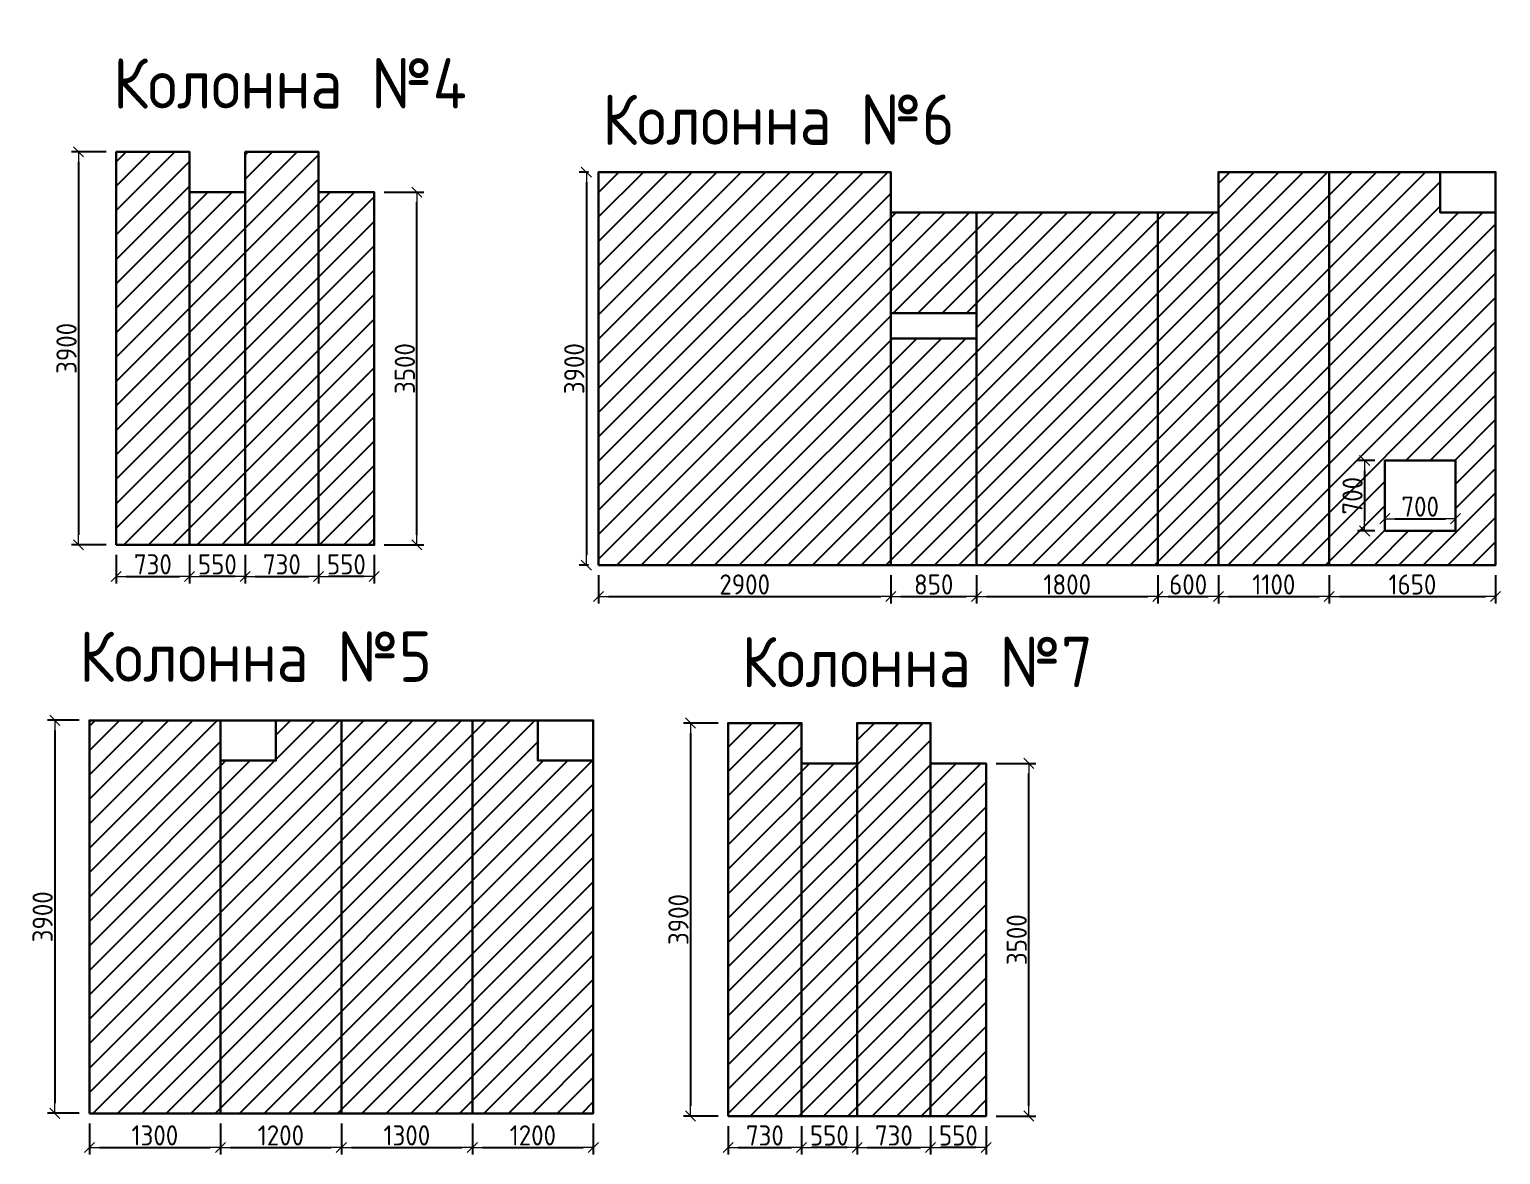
# Model space of a CAD drawing. Header units: millimetres. Extents: x 209 to 1046824, y -248937 to 510758.
# Drawn here: x 223500 to 238097, y 441699 to 452865 of the extents above; entities that cross this region are included whole.
import ezdxf

# ---------------------------------------------------------------- set-up
doc = ezdxf.new("R2010")
doc.units = ezdxf.units.MM
doc.layers.add('$AUDIT_BAD_LAYER1', color=7, linetype='Continuous')
for name, color, linetype, lineweight in [('Основные линии', 7, 'Continuous', 30), ('осново', 7, 'Continuous', 30), ('Размеры', 7, 'Continuous', 15)]:
    doc.layers.add(name, color=color, linetype=linetype, lineweight=lineweight)
doc.styles.add('СПДС', font='isocpeur.ttf', dxfattribs={"width": 0.9})
doc.dimstyles.new('Размера А3', dxfattribs={"dimtxt": 200, "dimasz": 100, "dimexe": 70, "dimexo": 100, "dimgap": 20, "dimtad": 1, "dimdec": 0, "dimrnd": 10, "dimzin": 0, "dimdsep": 46, "dimtxsty": 'СПДС', "dimblk": 'ARROWHEAD_6', "dimcen": 1, "dimclrd": 256, "dimclre": 256, "dimclrt": 256, "dimazin": 0, "dimtfac": 1, "dimtdec": 0, "dimtmove": 2, "dimatfit": 3, "dimfxl": 1, "dimtolj": 1, "dimtzin": 0, "dimarcsym": 0})

# ---------------------------------------------------------------- blocks, each defined once
blk = doc.blocks.new('ARROWHEAD_6')
at = {"color": 0, "linetype": 'Continuous'}
for p, q in [((0, 0), (-1, 0)), ((-0.5, -0.5), (0.5, 0.5))]:
    blk.add_line(p, q, dxfattribs=at)
blk = doc.blocks.new('*D1494')
at = {"layer": 'Defpoints', "color": 0, "lineweight": 30, "transparency": 16777216}
for p in [(224095, 446009), (223751, 442109), (224095, 442109)]:
    blk.add_point(p, dxfattribs=at)
at = {"layer": 'Размеры', "lineweight": -2, "transparency": 16777216}
for p, q in [((223995, 446009), (223681, 446009)), ((223751, 445909), (223751, 442209)), ((223995, 442109), (223681, 442109))]:
    blk.add_line(p, q, dxfattribs=at)
at = {"layer": 'Размеры', "lineweight": -2, "transparency": 16777216, "xscale": 100, "yscale": 100, "zscale": 100}
for p, rotation in [((223751, 446009), 90), ((223751, 442109), 270)]:
    blk.add_blockref('ARROWHEAD_6', p, dxfattribs=dict(at, rotation=rotation))
at = {"layer": 'Размеры', "transparency": 16777216, "insert": (223631, 444059), "char_height": 200, "attachment_point": 5, "rotation": 90, "style": 'СПДС'}
blk.add_mtext('\\A1;3900', dxfattribs=at)
blk = doc.blocks.new('*D1495')
at = {"layer": 'Defpoints', "color": 0, "lineweight": 30, "transparency": 16777216}
for p in [(224095, 442109), (225395, 442109), (225395, 441770)]:
    blk.add_point(p, dxfattribs=at)
at = {"layer": 'Размеры', "lineweight": -2, "transparency": 16777216}
for p, q in [((224095, 442009), (224095, 441700)), ((225395, 442009), (225395, 441700)), ((224195, 441770), (225295, 441770))]:
    blk.add_line(p, q, dxfattribs=at)
at = {"layer": 'Размеры', "lineweight": -2, "transparency": 16777216, "xscale": 100, "yscale": 100, "zscale": 100, "rotation": 180}
blk.add_blockref('ARROWHEAD_6', (224095, 441770), dxfattribs=at)
at = {"layer": 'Размеры', "lineweight": -2, "transparency": 16777216, "xscale": 100, "yscale": 100, "zscale": 100}
blk.add_blockref('ARROWHEAD_6', (225395, 441770), dxfattribs=at)
at = {"layer": 'Размеры', "transparency": 16777216, "insert": (224745, 441890), "char_height": 200, "attachment_point": 5, "style": 'СПДС'}
blk.add_mtext('\\A1;1300', dxfattribs=at)
blk = doc.blocks.new('*D1496')
at = {"layer": 'Defpoints', "color": 0, "lineweight": 30, "transparency": 16777216}
for p in [(225395, 442109), (226595, 442109), (226595, 441770)]:
    blk.add_point(p, dxfattribs=at)
at = {"layer": 'Размеры', "lineweight": -2, "transparency": 16777216}
for p, q in [((225395, 442009), (225395, 441700)), ((226595, 442009), (226595, 441700)), ((225495, 441770), (226495, 441770))]:
    blk.add_line(p, q, dxfattribs=at)
at = {"layer": 'Размеры', "lineweight": -2, "transparency": 16777216, "xscale": 100, "yscale": 100, "zscale": 100, "rotation": 180}
blk.add_blockref('ARROWHEAD_6', (225395, 441770), dxfattribs=at)
at = {"layer": 'Размеры', "lineweight": -2, "transparency": 16777216, "xscale": 100, "yscale": 100, "zscale": 100}
blk.add_blockref('ARROWHEAD_6', (226595, 441770), dxfattribs=at)
at = {"layer": 'Размеры', "transparency": 16777216, "insert": (225995, 441890), "char_height": 200, "attachment_point": 5, "style": 'СПДС'}
blk.add_mtext('\\A1;1200', dxfattribs=at)
blk = doc.blocks.new('*D1497')
at = {"layer": 'Defpoints', "color": 0, "lineweight": 30, "transparency": 16777216}
for p in [(226595, 442109), (227895, 442109), (227895, 441770)]:
    blk.add_point(p, dxfattribs=at)
at = {"layer": 'Размеры', "lineweight": -2, "transparency": 16777216}
for p, q in [((226595, 442009), (226595, 441700)), ((227895, 442009), (227895, 441700)), ((226695, 441770), (227795, 441770))]:
    blk.add_line(p, q, dxfattribs=at)
at = {"layer": 'Размеры', "lineweight": -2, "transparency": 16777216, "xscale": 100, "yscale": 100, "zscale": 100, "rotation": 180}
blk.add_blockref('ARROWHEAD_6', (226595, 441770), dxfattribs=at)
at = {"layer": 'Размеры', "lineweight": -2, "transparency": 16777216, "xscale": 100, "yscale": 100, "zscale": 100}
blk.add_blockref('ARROWHEAD_6', (227895, 441770), dxfattribs=at)
at = {"layer": 'Размеры', "transparency": 16777216, "insert": (227245, 441890), "char_height": 200, "attachment_point": 5, "style": 'СПДС'}
blk.add_mtext('\\A1;1300', dxfattribs=at)
blk = doc.blocks.new('*D1498')
at = {"layer": 'Defpoints', "color": 0, "lineweight": 30, "transparency": 16777216}
for p in [(227895, 442109), (229095, 442109), (229095, 441770)]:
    blk.add_point(p, dxfattribs=at)
at = {"layer": 'Размеры', "lineweight": -2, "transparency": 16777216}
for p, q in [((227895, 442009), (227895, 441700)), ((229095, 442009), (229095, 441700)), ((227995, 441770), (228995, 441770))]:
    blk.add_line(p, q, dxfattribs=at)
at = {"layer": 'Размеры', "lineweight": -2, "transparency": 16777216, "xscale": 100, "yscale": 100, "zscale": 100, "rotation": 180}
blk.add_blockref('ARROWHEAD_6', (227895, 441770), dxfattribs=at)
at = {"layer": 'Размеры', "lineweight": -2, "transparency": 16777216, "xscale": 100, "yscale": 100, "zscale": 100}
blk.add_blockref('ARROWHEAD_6', (229095, 441770), dxfattribs=at)
at = {"layer": 'Размеры', "transparency": 16777216, "insert": (228495, 441890), "char_height": 200, "attachment_point": 5, "style": 'СПДС'}
blk.add_mtext('\\A1;1200', dxfattribs=at)
blk = doc.blocks.new('*D1499')
at = {"layer": 'Defpoints', "color": 0, "lineweight": 30, "transparency": 16777216}
for p in [(230433, 445982), (230060, 442082), (230433, 442082)]:
    blk.add_point(p, dxfattribs=at)
at = {"layer": 'Размеры', "lineweight": -2, "transparency": 16777216}
for p, q in [((230333, 445982), (229990, 445982)), ((230060, 445882), (230060, 442182)), ((230333, 442082), (229990, 442082))]:
    blk.add_line(p, q, dxfattribs=at)
at = {"layer": 'Размеры', "lineweight": -2, "transparency": 16777216, "xscale": 100, "yscale": 100, "zscale": 100}
for p, rotation in [((230060, 445982), 90), ((230060, 442082), 270)]:
    blk.add_blockref('ARROWHEAD_6', p, dxfattribs=dict(at, rotation=rotation))
at = {"layer": 'Размеры', "transparency": 16777216, "insert": (229940, 444032), "char_height": 200, "attachment_point": 5, "rotation": 90, "style": 'СПДС'}
blk.add_mtext('\\A1;3900', dxfattribs=at)
blk = doc.blocks.new('*D1500')
at = {"layer": 'Defpoints', "color": 0, "lineweight": 30, "transparency": 16777216}
for p in [(230433, 442082), (231161, 442082), (231161, 441769)]:
    blk.add_point(p, dxfattribs=at)
at = {"layer": 'Размеры', "lineweight": -2, "transparency": 16777216}
for p, q in [((230433, 441982), (230433, 441699)), ((231161, 441982), (231161, 441699)), ((230533, 441769), (231061, 441769))]:
    blk.add_line(p, q, dxfattribs=at)
at = {"layer": 'Размеры', "lineweight": -2, "transparency": 16777216, "xscale": 100, "yscale": 100, "zscale": 100, "rotation": 180}
blk.add_blockref('ARROWHEAD_6', (230433, 441769), dxfattribs=at)
at = {"layer": 'Размеры', "lineweight": -2, "transparency": 16777216, "xscale": 100, "yscale": 100, "zscale": 100}
blk.add_blockref('ARROWHEAD_6', (231161, 441769), dxfattribs=at)
at = {"layer": 'Размеры', "transparency": 16777216, "insert": (230797, 441889), "char_height": 200, "attachment_point": 5, "style": 'СПДС'}
blk.add_mtext('\\A1;730', dxfattribs=at)
blk = doc.blocks.new('*D1501')
at = {"layer": 'Defpoints', "color": 0, "lineweight": 30, "transparency": 16777216}
for p in [(231161, 442082), (231713, 442082), (231161, 441769)]:
    blk.add_point(p, dxfattribs=at)
at = {"layer": 'Размеры', "lineweight": -2, "transparency": 16777216}
for p, q in [((231161, 441982), (231161, 441699)), ((231713, 441982), (231713, 441699)), ((231613, 441769), (231261, 441769))]:
    blk.add_line(p, q, dxfattribs=at)
at = {"layer": 'Размеры', "lineweight": -2, "transparency": 16777216, "xscale": 100, "yscale": 100, "zscale": 100, "rotation": 180}
blk.add_blockref('ARROWHEAD_6', (231161, 441769), dxfattribs=at)
at = {"layer": 'Размеры', "lineweight": -2, "transparency": 16777216, "xscale": 100, "yscale": 100, "zscale": 100}
blk.add_blockref('ARROWHEAD_6', (231713, 441769), dxfattribs=at)
at = {"layer": 'Размеры', "transparency": 16777216, "insert": (231437, 441889), "char_height": 200, "attachment_point": 5, "style": 'СПДС'}
blk.add_mtext('\\A1;550', dxfattribs=at)
blk = doc.blocks.new('*D1502')
at = {"layer": 'Defpoints', "color": 0, "lineweight": 30, "transparency": 16777216}
for p in [(231713, 442082), (232441, 442082), (232441, 441769)]:
    blk.add_point(p, dxfattribs=at)
at = {"layer": 'Размеры', "lineweight": -2, "transparency": 16777216}
for p, q in [((231713, 441982), (231713, 441699)), ((232441, 441982), (232441, 441699)), ((231813, 441769), (232341, 441769))]:
    blk.add_line(p, q, dxfattribs=at)
at = {"layer": 'Размеры', "lineweight": -2, "transparency": 16777216, "xscale": 100, "yscale": 100, "zscale": 100, "rotation": 180}
blk.add_blockref('ARROWHEAD_6', (231713, 441769), dxfattribs=at)
at = {"layer": 'Размеры', "lineweight": -2, "transparency": 16777216, "xscale": 100, "yscale": 100, "zscale": 100}
blk.add_blockref('ARROWHEAD_6', (232441, 441769), dxfattribs=at)
at = {"layer": 'Размеры', "transparency": 16777216, "insert": (232077, 441889), "char_height": 200, "attachment_point": 5, "style": 'СПДС'}
blk.add_mtext('\\A1;730', dxfattribs=at)
blk = doc.blocks.new('*D1503')
at = {"layer": 'Defpoints', "color": 0, "lineweight": 30, "transparency": 16777216}
for p in [(232441, 442082), (232993, 442082), (232441, 441769)]:
    blk.add_point(p, dxfattribs=at)
at = {"layer": 'Размеры', "lineweight": -2, "transparency": 16777216}
for p, q in [((232441, 441982), (232441, 441699)), ((232993, 441982), (232993, 441699)), ((232893, 441769), (232541, 441769))]:
    blk.add_line(p, q, dxfattribs=at)
at = {"layer": 'Размеры', "lineweight": -2, "transparency": 16777216, "xscale": 100, "yscale": 100, "zscale": 100, "rotation": 180}
blk.add_blockref('ARROWHEAD_6', (232441, 441769), dxfattribs=at)
at = {"layer": 'Размеры', "lineweight": -2, "transparency": 16777216, "xscale": 100, "yscale": 100, "zscale": 100}
blk.add_blockref('ARROWHEAD_6', (232993, 441769), dxfattribs=at)
at = {"layer": 'Размеры', "transparency": 16777216, "insert": (232717, 441889), "char_height": 200, "attachment_point": 5, "style": 'СПДС'}
blk.add_mtext('\\A1;550', dxfattribs=at)
blk = doc.blocks.new('*D1504')
at = {"layer": 'Defpoints', "color": 0, "lineweight": 30, "transparency": 16777216}
for p in [(232993, 445582), (233416, 445582), (232993, 442082)]:
    blk.add_point(p, dxfattribs=at)
at = {"layer": 'Размеры', "lineweight": -2, "transparency": 16777216}
for p, q in [((233093, 445582), (233486, 445582)), ((233416, 442182), (233416, 445482)), ((233093, 442082), (233486, 442082))]:
    blk.add_line(p, q, dxfattribs=at)
at = {"layer": 'Размеры', "lineweight": -2, "transparency": 16777216, "xscale": 100, "yscale": 100, "zscale": 100}
for p, rotation in [((233416, 445582), 90), ((233416, 442082), 270)]:
    blk.add_blockref('ARROWHEAD_6', p, dxfattribs=dict(at, rotation=rotation))
at = {"layer": 'Размеры', "transparency": 16777216, "insert": (233296, 443832), "char_height": 200, "attachment_point": 5, "rotation": 90, "style": 'СПДС'}
blk.add_mtext('\\A1;3500', dxfattribs=at)
blk = doc.blocks.new('*D1507')
at = {"layer": 'Defpoints', "color": 0, "lineweight": 30, "transparency": 16777216}
for p in [(224361, 451650), (223988, 447750), (224361, 447750)]:
    blk.add_point(p, dxfattribs=at)
at = {"layer": 'Размеры', "lineweight": -2, "transparency": 16777216}
for p, q in [((224261, 451650), (223918, 451650)), ((223988, 451550), (223988, 447850)), ((224261, 447750), (223918, 447750))]:
    blk.add_line(p, q, dxfattribs=at)
at = {"layer": 'Размеры', "lineweight": -2, "transparency": 16777216, "xscale": 100, "yscale": 100, "zscale": 100}
for p, rotation in [((223988, 451650), 90), ((223988, 447750), 270)]:
    blk.add_blockref('ARROWHEAD_6', p, dxfattribs=dict(at, rotation=rotation))
at = {"layer": 'Размеры', "transparency": 16777216, "insert": (223868, 449700), "char_height": 200, "attachment_point": 5, "rotation": 90, "style": 'СПДС'}
blk.add_mtext('\\A1;3900', dxfattribs=at)
blk = doc.blocks.new('*D1508')
at = {"layer": 'Defpoints', "color": 0, "lineweight": 30, "transparency": 16777216}
for p in [(224361, 447750), (225089, 447750), (225089, 447437)]:
    blk.add_point(p, dxfattribs=at)
at = {"layer": 'Размеры', "lineweight": -2, "transparency": 16777216}
for p, q in [((224361, 447650), (224361, 447367)), ((225089, 447650), (225089, 447367)), ((224461, 447437), (224989, 447437))]:
    blk.add_line(p, q, dxfattribs=at)
at = {"layer": 'Размеры', "lineweight": -2, "transparency": 16777216, "xscale": 100, "yscale": 100, "zscale": 100, "rotation": 180}
blk.add_blockref('ARROWHEAD_6', (224361, 447437), dxfattribs=at)
at = {"layer": 'Размеры', "lineweight": -2, "transparency": 16777216, "xscale": 100, "yscale": 100, "zscale": 100}
blk.add_blockref('ARROWHEAD_6', (225089, 447437), dxfattribs=at)
at = {"layer": 'Размеры', "transparency": 16777216, "insert": (224725, 447557), "char_height": 200, "attachment_point": 5, "style": 'СПДС'}
blk.add_mtext('\\A1;730', dxfattribs=at)
blk = doc.blocks.new('*D1509')
at = {"layer": 'Defpoints', "color": 0, "lineweight": 30, "transparency": 16777216}
for p in [(225089, 447750), (225641, 447750), (225089, 447437)]:
    blk.add_point(p, dxfattribs=at)
at = {"layer": 'Размеры', "lineweight": -2, "transparency": 16777216}
for p, q in [((225089, 447650), (225089, 447367)), ((225641, 447650), (225641, 447367)), ((225541, 447437), (225189, 447437))]:
    blk.add_line(p, q, dxfattribs=at)
at = {"layer": 'Размеры', "lineweight": -2, "transparency": 16777216, "xscale": 100, "yscale": 100, "zscale": 100, "rotation": 180}
blk.add_blockref('ARROWHEAD_6', (225089, 447437), dxfattribs=at)
at = {"layer": 'Размеры', "lineweight": -2, "transparency": 16777216, "xscale": 100, "yscale": 100, "zscale": 100}
blk.add_blockref('ARROWHEAD_6', (225641, 447437), dxfattribs=at)
at = {"layer": 'Размеры', "transparency": 16777216, "insert": (225365, 447557), "char_height": 200, "attachment_point": 5, "style": 'СПДС'}
blk.add_mtext('\\A1;550', dxfattribs=at)
blk = doc.blocks.new('*D1505')
at = {"layer": 'Defpoints', "color": 0, "lineweight": 30, "transparency": 16777216}
for p in [(225641, 447750), (226369, 447750), (226369, 447437)]:
    blk.add_point(p, dxfattribs=at)
at = {"layer": 'Размеры', "lineweight": -2, "transparency": 16777216}
for p, q in [((225641, 447650), (225641, 447367)), ((226369, 447650), (226369, 447367)), ((225741, 447437), (226269, 447437))]:
    blk.add_line(p, q, dxfattribs=at)
at = {"layer": 'Размеры', "lineweight": -2, "transparency": 16777216, "xscale": 100, "yscale": 100, "zscale": 100, "rotation": 180}
blk.add_blockref('ARROWHEAD_6', (225641, 447437), dxfattribs=at)
at = {"layer": 'Размеры', "lineweight": -2, "transparency": 16777216, "xscale": 100, "yscale": 100, "zscale": 100}
blk.add_blockref('ARROWHEAD_6', (226369, 447437), dxfattribs=at)
at = {"layer": 'Размеры', "transparency": 16777216, "insert": (226005, 447557), "char_height": 200, "attachment_point": 5, "style": 'СПДС'}
blk.add_mtext('\\A1;730', dxfattribs=at)
blk = doc.blocks.new('*D1506')
at = {"layer": 'Defpoints', "color": 0, "lineweight": 30, "transparency": 16777216}
for p in [(226369, 447750), (226921, 447750), (226369, 447437)]:
    blk.add_point(p, dxfattribs=at)
at = {"layer": 'Размеры', "lineweight": -2, "transparency": 16777216}
for p, q in [((226369, 447650), (226369, 447367)), ((226921, 447650), (226921, 447367)), ((226821, 447437), (226469, 447437))]:
    blk.add_line(p, q, dxfattribs=at)
at = {"layer": 'Размеры', "lineweight": -2, "transparency": 16777216, "xscale": 100, "yscale": 100, "zscale": 100, "rotation": 180}
blk.add_blockref('ARROWHEAD_6', (226369, 447437), dxfattribs=at)
at = {"layer": 'Размеры', "lineweight": -2, "transparency": 16777216, "xscale": 100, "yscale": 100, "zscale": 100}
blk.add_blockref('ARROWHEAD_6', (226921, 447437), dxfattribs=at)
at = {"layer": 'Размеры', "transparency": 16777216, "insert": (226645, 447557), "char_height": 200, "attachment_point": 5, "style": 'СПДС'}
blk.add_mtext('\\A1;550', dxfattribs=at)
blk = doc.blocks.new('*D1510')
at = {"layer": 'Defpoints', "color": 0, "lineweight": 30, "transparency": 16777216}
for p in [(226921, 451250), (227345, 451250), (226921, 447750)]:
    blk.add_point(p, dxfattribs=at)
at = {"layer": 'Размеры', "lineweight": -2, "transparency": 16777216}
for p, q in [((227021, 451250), (227415, 451250)), ((227345, 447850), (227345, 451150)), ((227021, 447750), (227415, 447750))]:
    blk.add_line(p, q, dxfattribs=at)
at = {"layer": 'Размеры', "lineweight": -2, "transparency": 16777216, "xscale": 100, "yscale": 100, "zscale": 100}
for p, rotation in [((227345, 451250), 90), ((227345, 447750), 270)]:
    blk.add_blockref('ARROWHEAD_6', p, dxfattribs=dict(at, rotation=rotation))
at = {"layer": 'Размеры', "transparency": 16777216, "insert": (227225, 449500), "char_height": 200, "attachment_point": 5, "rotation": 90, "style": 'СПДС'}
blk.add_mtext('\\A1;3500', dxfattribs=at)
blk = doc.blocks.new('*D1511')
at = {"layer": 'Defpoints', "color": 0, "lineweight": 30, "transparency": 16777216}
for p in [(229147, 451449), (229026, 447549), (229147, 447549)]:
    blk.add_point(p, dxfattribs=at)
at = {"layer": 'Размеры', "lineweight": -2, "transparency": 16777216}
for p, q in [((229047, 451449), (228956, 451449)), ((229026, 451349), (229026, 447649)), ((229047, 447549), (228956, 447549))]:
    blk.add_line(p, q, dxfattribs=at)
at = {"layer": 'Размеры', "lineweight": -2, "transparency": 16777216, "xscale": 100, "yscale": 100, "zscale": 100}
for p, rotation in [((229026, 451449), 90), ((229026, 447549), 270)]:
    blk.add_blockref('ARROWHEAD_6', p, dxfattribs=dict(at, rotation=rotation))
at = {"layer": 'Размеры', "transparency": 16777216, "insert": (228906, 449499), "char_height": 200, "attachment_point": 5, "rotation": 90, "style": 'СПДС'}
blk.add_mtext('\\A1;3900', dxfattribs=at)
blk = doc.blocks.new('*D1512')
at = {"layer": 'Defpoints', "color": 0, "lineweight": 30, "transparency": 16777216}
for p in [(229147, 447549), (232047, 447549), (232047, 447237)]:
    blk.add_point(p, dxfattribs=at)
at = {"layer": 'Размеры', "lineweight": -2, "transparency": 16777216}
for p, q in [((229147, 447449), (229147, 447167)), ((232047, 447449), (232047, 447167)), ((229247, 447237), (231947, 447237))]:
    blk.add_line(p, q, dxfattribs=at)
at = {"layer": 'Размеры', "lineweight": -2, "transparency": 16777216, "xscale": 100, "yscale": 100, "zscale": 100, "rotation": 180}
blk.add_blockref('ARROWHEAD_6', (229147, 447237), dxfattribs=at)
at = {"layer": 'Размеры', "lineweight": -2, "transparency": 16777216, "xscale": 100, "yscale": 100, "zscale": 100}
blk.add_blockref('ARROWHEAD_6', (232047, 447237), dxfattribs=at)
at = {"layer": 'Размеры', "transparency": 16777216, "insert": (230597, 447357), "char_height": 200, "attachment_point": 5, "style": 'СПДС'}
blk.add_mtext('\\A1;2900', dxfattribs=at)
blk = doc.blocks.new('*D1513')
at = {"layer": 'Defpoints', "color": 0, "lineweight": 30, "transparency": 16777216}
for p in [(232047, 447549), (232897, 447549), (232897, 447237)]:
    blk.add_point(p, dxfattribs=at)
at = {"layer": 'Размеры', "lineweight": -2, "transparency": 16777216}
for p, q in [((232047, 447449), (232047, 447167)), ((232897, 447449), (232897, 447167)), ((232147, 447237), (232797, 447237))]:
    blk.add_line(p, q, dxfattribs=at)
at = {"layer": 'Размеры', "lineweight": -2, "transparency": 16777216, "xscale": 100, "yscale": 100, "zscale": 100, "rotation": 180}
blk.add_blockref('ARROWHEAD_6', (232047, 447237), dxfattribs=at)
at = {"layer": 'Размеры', "lineweight": -2, "transparency": 16777216, "xscale": 100, "yscale": 100, "zscale": 100}
blk.add_blockref('ARROWHEAD_6', (232897, 447237), dxfattribs=at)
at = {"layer": 'Размеры', "transparency": 16777216, "insert": (232472, 447357), "char_height": 200, "attachment_point": 5, "style": 'СПДС'}
blk.add_mtext('\\A1;850', dxfattribs=at)
blk = doc.blocks.new('*D1514')
at = {"layer": 'Defpoints', "color": 0, "lineweight": 30, "transparency": 16777216}
for p in [(232897, 447549), (234697, 447549), (234697, 447237)]:
    blk.add_point(p, dxfattribs=at)
at = {"layer": 'Размеры', "lineweight": -2, "transparency": 16777216}
for p, q in [((232897, 447449), (232897, 447167)), ((234697, 447449), (234697, 447167)), ((232997, 447237), (234597, 447237))]:
    blk.add_line(p, q, dxfattribs=at)
at = {"layer": 'Размеры', "lineweight": -2, "transparency": 16777216, "xscale": 100, "yscale": 100, "zscale": 100, "rotation": 180}
blk.add_blockref('ARROWHEAD_6', (232897, 447237), dxfattribs=at)
at = {"layer": 'Размеры', "lineweight": -2, "transparency": 16777216, "xscale": 100, "yscale": 100, "zscale": 100}
blk.add_blockref('ARROWHEAD_6', (234697, 447237), dxfattribs=at)
at = {"layer": 'Размеры', "transparency": 16777216, "insert": (233797, 447357), "char_height": 200, "attachment_point": 5, "style": 'СПДС'}
blk.add_mtext('\\A1;1800', dxfattribs=at)
blk = doc.blocks.new('*D1515')
at = {"layer": 'Defpoints', "color": 0, "lineweight": 30, "transparency": 16777216}
for p in [(234697, 447549), (235297, 447549), (235297, 447237)]:
    blk.add_point(p, dxfattribs=at)
at = {"layer": 'Размеры', "lineweight": -2, "transparency": 16777216}
for p, q in [((234697, 447449), (234697, 447167)), ((235297, 447449), (235297, 447167)), ((234797, 447237), (235197, 447237))]:
    blk.add_line(p, q, dxfattribs=at)
at = {"layer": 'Размеры', "lineweight": -2, "transparency": 16777216, "xscale": 100, "yscale": 100, "zscale": 100, "rotation": 180}
blk.add_blockref('ARROWHEAD_6', (234697, 447237), dxfattribs=at)
at = {"layer": 'Размеры', "lineweight": -2, "transparency": 16777216, "xscale": 100, "yscale": 100, "zscale": 100}
blk.add_blockref('ARROWHEAD_6', (235297, 447237), dxfattribs=at)
at = {"layer": 'Размеры', "transparency": 16777216, "insert": (234997, 447357), "char_height": 200, "attachment_point": 5, "style": 'СПДС'}
blk.add_mtext('\\A1;600', dxfattribs=at)
blk = doc.blocks.new('*D1516')
at = {"layer": 'Defpoints', "color": 0, "lineweight": 30, "transparency": 16777216}
for p in [(235297, 447549), (236397, 447549), (236397, 447237)]:
    blk.add_point(p, dxfattribs=at)
at = {"layer": 'Размеры', "lineweight": -2, "transparency": 16777216}
for p, q in [((235297, 447449), (235297, 447167)), ((236397, 447449), (236397, 447167)), ((235397, 447237), (236297, 447237))]:
    blk.add_line(p, q, dxfattribs=at)
at = {"layer": 'Размеры', "lineweight": -2, "transparency": 16777216, "xscale": 100, "yscale": 100, "zscale": 100, "rotation": 180}
blk.add_blockref('ARROWHEAD_6', (235297, 447237), dxfattribs=at)
at = {"layer": 'Размеры', "lineweight": -2, "transparency": 16777216, "xscale": 100, "yscale": 100, "zscale": 100}
blk.add_blockref('ARROWHEAD_6', (236397, 447237), dxfattribs=at)
at = {"layer": 'Размеры', "transparency": 16777216, "insert": (235847, 447357), "char_height": 200, "attachment_point": 5, "style": 'СПДС'}
blk.add_mtext('\\A1;1100', dxfattribs=at)
blk = doc.blocks.new('*D1517')
at = {"layer": 'Defpoints', "color": 0, "lineweight": 30, "transparency": 16777216}
for p in [(236397, 447549), (238047, 447549), (238047, 447237)]:
    blk.add_point(p, dxfattribs=at)
at = {"layer": 'Размеры', "lineweight": -2, "transparency": 16777216}
for p, q in [((236397, 447449), (236397, 447167)), ((238047, 447449), (238047, 447167)), ((236497, 447237), (237947, 447237))]:
    blk.add_line(p, q, dxfattribs=at)
at = {"layer": 'Размеры', "lineweight": -2, "transparency": 16777216, "xscale": 100, "yscale": 100, "zscale": 100, "rotation": 180}
blk.add_blockref('ARROWHEAD_6', (236397, 447237), dxfattribs=at)
at = {"layer": 'Размеры', "lineweight": -2, "transparency": 16777216, "xscale": 100, "yscale": 100, "zscale": 100}
blk.add_blockref('ARROWHEAD_6', (238047, 447237), dxfattribs=at)
at = {"layer": 'Размеры', "transparency": 16777216, "insert": (237222, 447357), "char_height": 200, "attachment_point": 5, "style": 'СПДС'}
blk.add_mtext('\\A1;1650', dxfattribs=at)
blk = doc.blocks.new('*D1518')
at = {"layer": 'Defpoints', "color": 0, "lineweight": 30, "transparency": 16777216}
for p in [(237649, 448010), (236949, 447888), (237649, 447888)]:
    blk.add_point(p, dxfattribs=at)
at = {"layer": 'Размеры', "lineweight": -2, "transparency": 16777216}
for p, q in [((236949, 447988), (236949, 448080)), ((237049, 448010), (237549, 448010)), ((237649, 447988), (237649, 448080))]:
    blk.add_line(p, q, dxfattribs=at)
at = {"layer": 'Размеры', "lineweight": -2, "transparency": 16777216, "xscale": 100, "yscale": 100, "zscale": 100, "rotation": 180}
blk.add_blockref('ARROWHEAD_6', (236949, 448010), dxfattribs=at)
at = {"layer": 'Размеры', "lineweight": -2, "transparency": 16777216, "xscale": 100, "yscale": 100, "zscale": 100}
blk.add_blockref('ARROWHEAD_6', (237649, 448010), dxfattribs=at)
at = {"layer": 'Размеры', "transparency": 16777216, "insert": (237299, 448130), "char_height": 200, "attachment_point": 5, "style": 'СПДС'}
blk.add_mtext('\\A1;700', dxfattribs=at)
blk = doc.blocks.new('*D1519')
at = {"layer": 'Defpoints', "color": 0, "lineweight": 30, "transparency": 16777216}
for p in [(236949, 448588), (236748, 447888), (236949, 447888)]:
    blk.add_point(p, dxfattribs=at)
at = {"layer": 'Размеры', "lineweight": -2, "transparency": 16777216}
for p, q in [((236849, 448588), (236678, 448588)), ((236748, 448488), (236748, 447988)), ((236849, 447888), (236678, 447888))]:
    blk.add_line(p, q, dxfattribs=at)
at = {"layer": 'Размеры', "lineweight": -2, "transparency": 16777216, "xscale": 100, "yscale": 100, "zscale": 100}
for p, rotation in [((236748, 448588), 90), ((236748, 447888), 270)]:
    blk.add_blockref('ARROWHEAD_6', p, dxfattribs=dict(at, rotation=rotation))
at = {"layer": 'Размеры', "transparency": 16777216, "insert": (236628, 448238), "char_height": 200, "attachment_point": 5, "rotation": 90, "style": 'СПДС'}
blk.add_mtext('\\A1;700', dxfattribs=at)

msp = doc.modelspace()

# ---------------------------------------------------------------- hatches: boundary and pattern name
at = {"layer": '$AUDIT_BAD_LAYER1', "true_color": 0x139b48, "transparency": 33554559}
h = msp.add_hatch(dxfattribs=at)
h.set_pattern_fill('ANSI31', color=114, scale=54, style=0)
h.paths.add_polyline_path([(225483.4, 462948), (224413.4, 462948), (224413.4, 459048), (225483.4, 459048)])
h.paths.add_polyline_path([(226983.4, 462948), (225483.4, 462948), (225483.4, 459048), (226983.4, 459048)])
h.paths.add_polyline_path([(228053.4, 462948), (226983.4, 462948), (226983.4, 459048), (228053.4, 459048)])
h.paths.add_polyline_path([(229553.4, 462548), (229003.4, 462548), (229003.4, 462948), (228053.4, 462948), (228053.4, 459048), (229553.4, 459048)])
h.paths.add_polyline_path([(229034.2, 460109.2), (229034.2, 459409.2), (228334.2, 459409.2), (228334.2, 460109.2)], flags=16)
h.paths.add_polyline_path([(225113, 457355.2), (224385, 457355.2), (224385, 453455.2), (225113, 453455.2)])
h.paths.add_polyline_path([(225665, 457355.2), (225113, 457355.2), (225113, 453455.2), (225665, 453455.2)])
h.paths.add_polyline_path([(226393, 456955.2), (226393, 457355.2), (225665, 457355.2), (225665, 453455.2), (226393, 453455.2)])
h.paths.add_polyline_path([(226945, 456955.2), (226393, 456955.2), (226393, 453455.2), (226945, 453455.2)])
h.paths.add_polyline_path([(230362.2, 457393.8), (229325, 457393.8), (229325, 453493.8), (230362.2, 453493.8)])
h.paths.add_polyline_path([(232990.5, 457393.8), (230362.2, 457393.8), (230362.2, 453493.8), (232990.5, 453493.8)])
h.paths.add_polyline_path([(234027.8, 457393.8), (232990.5, 457393.8), (232990.5, 453493.8), (234027.8, 453493.8)])
h.paths.add_polyline_path([(236656, 457393.8), (235758.1, 457393.8), (235758.1, 456993.8), (235208.1, 456993.8), (235208.1, 457393.8), (234027.8, 457393.8), (234027.8, 453493.8), (236656, 453493.8)])
h.paths.add_polyline_path([(225089.4, 451249.9), (225089.4, 451649.9), (224361.4, 451649.9), (224361.4, 447749.9), (225089.4, 447749.9)])
h.paths.add_polyline_path([(225641.4, 451249.9), (225089.4, 451249.9), (225089.4, 447749.9), (225641.4, 447749.9)])
h.paths.add_polyline_path([(226369.4, 451249.9), (226369.4, 451649.9), (225641.4, 451649.9), (225641.4, 447749.9), (226369.4, 447749.9)])
h.paths.add_polyline_path([(226921.4, 451249.9), (226369.4, 451249.9), (226369.4, 447749.9), (226921.4, 447749.9)])
h.paths.add_polyline_path([(232046.8, 451049), (232046.8, 451449), (229146.8, 451449), (229146.8, 447549), (232046.8, 447549)])
h.paths.add_polyline_path([(232896.8, 449799), (232046.8, 449799), (232046.8, 447549), (232896.8, 447549)])
h.paths.add_polyline_path([(234696.8, 451049), (232896.8, 451049), (232896.8, 447549), (234696.8, 447549)])
h.paths.add_polyline_path([(232896.8, 451049), (232046.8, 451049), (232046.8, 450049), (232896.8, 450049)])
h.paths.add_polyline_path([(235296.8, 451049), (234696.8, 451049), (234696.8, 447549), (235296.8, 447549)])
h.paths.add_polyline_path([(236396.8, 451449), (235296.8, 451449), (235296.8, 447549), (236396.8, 447549)])
h.paths.add_polyline_path([(238046.8, 451049), (237496.8, 451049), (237496.8, 451449), (236396.8, 451449), (236396.8, 447549), (238046.8, 447549)])
h.paths.add_polyline_path([(236949.1, 448588.1), (237649.1, 448588.1), (237649.1, 447888.1), (236949.1, 447888.1)], flags=16)
h.paths.add_polyline_path([(225395, 446008.6), (224095, 446008.6), (224095, 442108.6), (225395, 442108.6)])
h.paths.add_polyline_path([(226595, 446008.6), (225945, 446008.6), (225945, 445608.6), (225395, 445608.6), (225395, 442108.6), (226595, 442108.6)])
h.paths.add_polyline_path([(227895, 446008.6), (226595, 446008.6), (226595, 442108.6), (227895, 442108.6)])
h.paths.add_polyline_path([(229095, 445608.6), (228545, 445608.6), (228545, 446008.6), (227895, 446008.6), (227895, 442108.6), (229095, 442108.6)])
h.paths.add_polyline_path([(231160.8, 445582), (231160.8, 445982), (230432.8, 445982), (230432.8, 442082), (231160.8, 442082)])
h.paths.add_polyline_path([(232440.8, 445582), (232440.8, 445982), (231712.8, 445982), (231712.8, 442082), (232440.8, 442082)])
h.paths.add_polyline_path([(231712.8, 445582), (231160.8, 445582), (231160.8, 442082), (231712.8, 442082)])
h.paths.add_polyline_path([(232992.8, 445582), (232440.8, 445582), (232440.8, 442082), (232992.8, 442082)])
h.paths.add_polyline_path([(237060.1, 447899.5), (237538.1, 447899.5), (237538.1, 448379.5), (237060.1, 448379.5)], flags=8)
h.paths.add_polyline_path([(236858.4, 447999.1), (236858.4, 448477.1), (236378.4, 448477.1), (236378.4, 447999.1)], flags=9)

# ---------------------------------------------------------------- linework, layer by layer
at = {"layer": 'Основные линии'}
for points in [[(224361.4, 447749.9), (225089.4, 447749.9), (225089.4, 451649.9), (224361.4, 451649.9)], [(225641.4, 447749.9), (226369.4, 447749.9), (226369.4, 451649.9), (225641.4, 451649.9)], [(229146.8, 447549), (232046.8, 447549), (232046.8, 451449), (229146.8, 451449)], [(235296.8, 447549), (236396.8, 447549), (236396.8, 451449), (235296.8, 451449)], [(236396.8, 447549), (238046.8, 447549), (238046.8, 451449), (236396.8, 451449)], [(238046.8, 451449), (237496.8, 451449), (237496.8, 451049), (238046.8, 451049)], [(225089.4, 447749.9), (225089.4, 451249.9), (225641.4, 451249.9), (225641.4, 447749.9)], [(226369.4, 447749.9), (226369.4, 451249.9), (226921.4, 451249.9), (226921.4, 447749.9)], [(232046.8, 447549), (232896.8, 447549), (232896.8, 451049), (232046.8, 451049)], [(232896.8, 447549), (234696.8, 447549), (234696.8, 451049), (232896.8, 451049)], [(234696.8, 447549), (235296.8, 447549), (235296.8, 451049), (234696.8, 451049)], [(232046.8, 450049), (232896.8, 450049), (232896.8, 449799), (232046.8, 449799)], [(236949.1, 447888.1), (237649.1, 447888.1), (237649.1, 448588.1), (236949.1, 448588.1)], [(224095, 442108.6), (225395, 442108.6), (225395, 446008.6), (224095, 446008.6)], [(225395, 442108.6), (226595, 442108.6), (226595, 446008.6), (225395, 446008.6)], [(225945, 446008.6), (225395, 446008.6), (225395, 445608.6), (225945, 445608.6)], [(226595, 442108.6), (227895, 442108.6), (227895, 446008.6), (226595, 446008.6)], [(227895, 442108.6), (229095, 442108.6), (229095, 446008.6), (227895, 446008.6)], [(229095, 446008.6), (228545, 446008.6), (228545, 445608.6), (229095, 445608.6)], [(230432.8, 442082), (231160.8, 442082), (231160.8, 445982), (230432.8, 445982)], [(231712.8, 442082), (232440.8, 442082), (232440.8, 445982), (231712.8, 445982)], [(231160.8, 442082), (231160.8, 445582), (231712.8, 445582), (231712.8, 442082)], [(232440.8, 442082), (232440.8, 445582), (232992.8, 445582), (232992.8, 442082)]]:
    msp.add_lwpolyline(points, close=True, dxfattribs=at)

# ---------------------------------------------------------------- texts
at = {"layer": 'осново', "char_height": 500, "attachment_point": 1, "style": 'СПДС'}
for s, insert in [('Колонна №4', (224330.9, 452580)), ('Колонна №6', (229184.1, 452219.7)), ('Колонна №5', (223995.1, 446890.8)), ('Колонна №7', (230565.6, 446837.7))]:
    msp.add_mtext_dynamic_manual_height_columns(s, width=3618.872, gutter_width=1678.4, heights=[0], dxfattribs=dict(at, insert=insert))

# ---------------------------------------------------------------- dimensions: what is measured, and where the dimension line sits
at = {"layer": 'Размеры'}
for base, p1, p2, picture, middle in [((223988.4, 447749.9), (224361.4, 451649.9), (224361.4, 447749.9), '*D1507', (223868.4, 449699.9)), ((229026.4, 447549), (229146.8, 451449), (229146.8, 447549), '*D1511', (228906.4, 449499)), ((227344.9, 451249.9), (226921.4, 447749.9), (226921.4, 451249.9), '*D1510', (227224.9, 449499.9)), ((236748.4, 447888.1), (236949.1, 448588.1), (236949.1, 447888.1), '*D1519', (236628.4, 448238.1)), ((223751.4, 442108.6), (224095, 446008.6), (224095, 442108.6), '*D1494', (223631.4, 444058.6)), ((230059.8, 442082), (230432.8, 445982), (230432.8, 442082), '*D1499', (229939.8, 444032)), ((233416.3, 445582), (232992.8, 442082), (232992.8, 445582), '*D1504', (233296.3, 443832))]:
    dim = msp.add_linear_dim(base=base, p1=p1, p2=p2, angle=90, dimstyle='Размера А3', dxfattribs=at)
    dim.commit()
    dim.dimension.update_dxf_attribs({"geometry": picture, "text_midpoint": middle})
for base, p1, p2, picture, middle in [((237649.1, 448009.5), (236949.1, 447888.1), (237649.1, 447888.1), '*D1518', (237299.1, 448129.5)), ((225089.4, 447437.3), (224361.4, 447749.9), (225089.4, 447749.9), '*D1508', (224725.4, 447557.3)), ((225089.4, 447437.3), (225641.4, 447749.9), (225089.4, 447749.9), '*D1509', (225365.4, 447557.3)), ((226369.4, 447437.3), (225641.4, 447749.9), (226369.4, 447749.9), '*D1505', (226005.4, 447557.3)), ((226369.4, 447437.3), (226921.4, 447749.9), (226369.4, 447749.9), '*D1506', (226645.4, 447557.3)), ((232046.8, 447237.1), (229146.8, 447549), (232046.8, 447549), '*D1512', (230596.8, 447357.1)), ((232896.8, 447236.7), (232046.8, 447549), (232896.8, 447549), '*D1513', (232471.8, 447356.7)), ((234696.8, 447237.1), (232896.8, 447549), (234696.8, 447549), '*D1514', (233796.8, 447357.1)), ((235296.8, 447236.7), (234696.8, 447549), (235296.8, 447549), '*D1515', (234996.8, 447356.7)), ((236396.8, 447237.1), (235296.8, 447549), (236396.8, 447549), '*D1516', (235846.8, 447357.1)), ((238046.8, 447237.1), (236396.8, 447549), (238046.8, 447549), '*D1517', (237221.8, 447357.1)), ((225395, 441769.5), (224095, 442108.6), (225395, 442108.6), '*D1495', (224745, 441889.5)), ((226595, 441769.5), (225395, 442108.6), (226595, 442108.6), '*D1496', (225995, 441889.5)), ((227895, 441769.5), (226595, 442108.6), (227895, 442108.6), '*D1497', (227245, 441889.5)), ((229095, 441769.9), (227895, 442108.6), (229095, 442108.6), '*D1498', (228495, 441889.9)), ((231160.8, 441769.4), (230432.8, 442082), (231160.8, 442082), '*D1500', (230796.8, 441889.4)), ((231160.8, 441769.4), (231712.8, 442082), (231160.8, 442082), '*D1501', (231436.8, 441889.4)), ((232440.8, 441769.4), (231712.8, 442082), (232440.8, 442082), '*D1502', (232076.8, 441889.4)), ((232440.8, 441769.4), (232992.8, 442082), (232440.8, 442082), '*D1503', (232716.8, 441889.4))]:
    dim = msp.add_linear_dim(base=base, p1=p1, p2=p2, dimstyle='Размера А3', dxfattribs=at)
    dim.commit()
    dim.dimension.update_dxf_attribs({"geometry": picture, "text_midpoint": middle})

doc.saveas('drawing.dxf')
